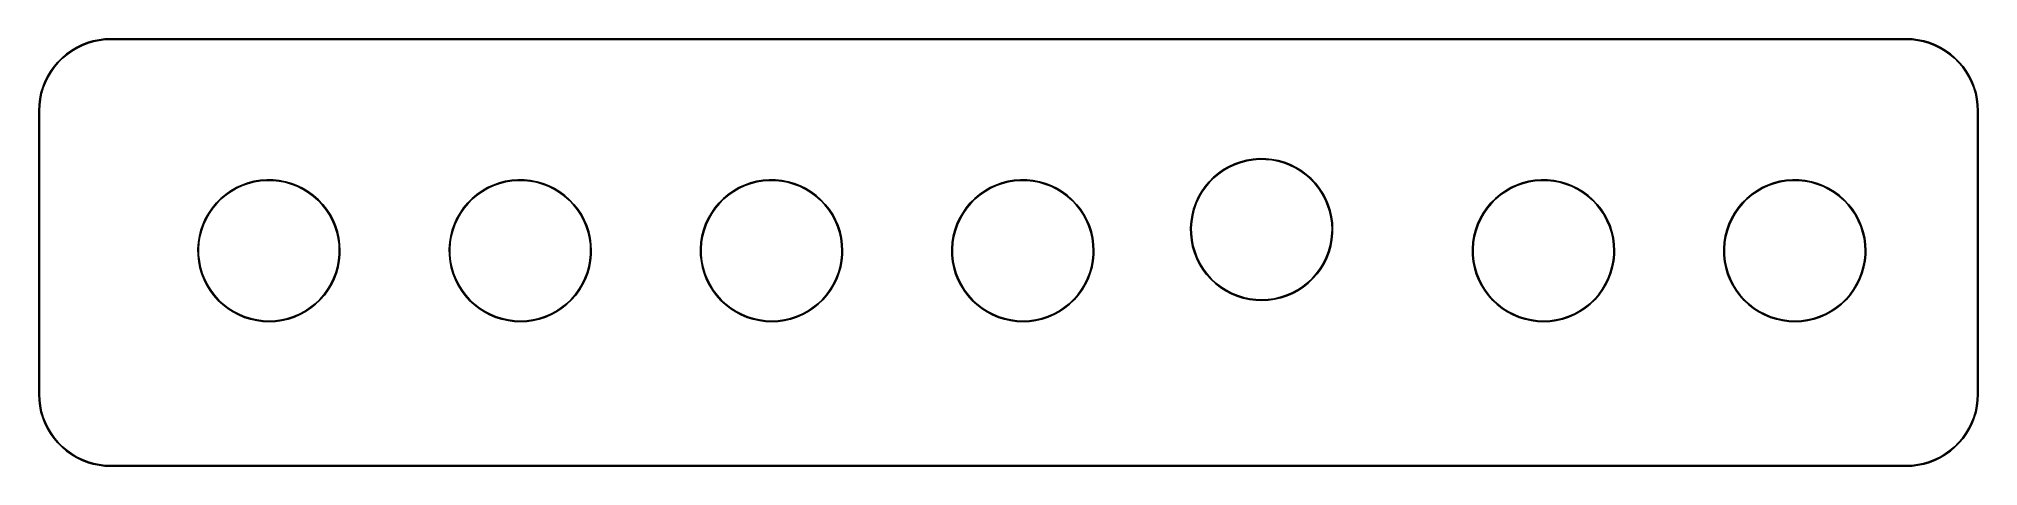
# Model space of a CAD drawing. Extents: x 73 to 210, y -112 to -82.
import ezdxf

# ---------------------------------------------------------------- set-up
doc = ezdxf.new("R2010")
doc.units = 0
doc.layers.add('BLACK', color=7, linetype='CONTINUOUS')

msp = doc.modelspace()

# ---------------------------------------------------------------- linework, layer by layer
at = {"layer": 'BLACK', "linetype": 'CONTINUOUS'}
for p, q in [((74.9318, -82.3403), (75.2943, -82.1243)), ((75.316, -82.1645), (74.9568, -82.3785)), ((75.2943, -82.1243), (75.6733, -81.939)), ((75.6917, -81.9808), (75.316, -82.1645)), ((75.6733, -81.939), (76.0664, -81.7856)), ((76.0812, -81.8288), (75.6917, -81.9808)), ((76.0664, -81.7856), (76.4708, -81.6652)), ((76.482, -81.7095), (76.0812, -81.8288)), ((76.4708, -81.6652), (76.8837, -81.5786)), ((76.8913, -81.6237), (76.482, -81.7095)), ((76.8837, -81.5786), (77.3024, -81.5264)), ((77.3062, -81.572), (76.8913, -81.6237)), ((77.3024, -81.5264), (77.724, -81.509)), ((77.7145, -81.5551), (77.3062, -81.572)), ((77.724, -81.559), (77.7145, -81.5551)), ((77.724, -81.509), (204.724, -81.509)), ((204.724, -81.559), (77.724, -81.559)), ((204.724, -81.509), (205.146, -81.5264)), ((204.733, -81.5551), (204.724, -81.559)), ((205.142, -81.572), (204.733, -81.5551)), ((205.557, -81.6237), (205.142, -81.572)), ((205.146, -81.5264), (205.564, -81.5786)), ((205.966, -81.7095), (205.557, -81.6237)), ((205.564, -81.5786), (205.977, -81.6652)), ((206.367, -81.8288), (205.966, -81.7095)), ((205.977, -81.6652), (206.382, -81.7856)), ((206.756, -81.9808), (206.367, -81.8288)), ((206.382, -81.7856), (206.775, -81.939)), ((207.132, -82.1645), (206.756, -81.9808)), ((206.775, -81.939), (207.154, -82.1243)), ((207.491, -82.3785), (207.132, -82.1645)), ((207.154, -82.1243), (207.516, -82.3403)), ((73.4503, -83.8218), (73.6954, -83.4784)), ((73.7315, -83.5065), (73.4885, -83.8468)), ((73.6954, -83.4784), (73.9681, -83.1565)), ((74.0017, -83.1874), (73.7315, -83.5065)), ((73.9681, -83.1565), (74.2665, -82.8581)), ((74.2974, -82.8917), (74.0017, -83.1874)), ((74.2665, -82.8581), (74.5884, -82.5854)), ((74.6165, -82.6215), (74.2974, -82.8917)), ((74.5884, -82.5854), (74.9318, -82.3403)), ((74.9568, -82.3785), (74.6165, -82.6215)), ((207.831, -82.6215), (207.491, -82.3785)), ((207.516, -82.3403), (207.86, -82.5854)), ((208.151, -82.8917), (207.831, -82.6215)), ((207.86, -82.5854), (208.182, -82.8581)), ((208.446, -83.1874), (208.151, -82.8917)), ((208.182, -82.8581), (208.48, -83.1565)), ((208.717, -83.5065), (208.446, -83.1874)), ((208.48, -83.1565), (208.753, -83.4784)), ((208.959, -83.8468), (208.717, -83.5065)), ((208.753, -83.4784), (208.998, -83.8218)), ((72.7752, -85.3608), (72.8956, -84.9564)), ((72.9388, -84.9712), (72.8195, -85.372)), ((72.8956, -84.9564), (73.049, -84.5633)), ((73.0908, -84.5817), (72.9388, -84.9712)), ((73.049, -84.5633), (73.2343, -84.1843)), ((73.2745, -84.206), (73.0908, -84.5817)), ((73.2343, -84.1843), (73.4503, -83.8218)), ((73.4885, -83.8468), (73.2745, -84.206)), ((209.174, -84.206), (208.959, -83.8468)), ((208.998, -83.8218), (209.214, -84.1843)), ((209.357, -84.5817), (209.174, -84.206)), ((209.214, -84.1843), (209.399, -84.5633)), ((209.509, -84.9712), (209.357, -84.5817)), ((209.399, -84.5633), (209.552, -84.9564)), ((209.629, -85.372), (209.509, -84.9712)), ((209.552, -84.9564), (209.673, -85.3608)), ((72.619, -86.614), (72.6364, -86.1924)), ((72.6364, -86.1924), (72.6886, -85.7737)), ((72.682, -86.1962), (72.6651, -86.6045)), ((72.7337, -85.7813), (72.682, -86.1962)), ((72.6886, -85.7737), (72.7752, -85.3608)), ((72.8195, -85.372), (72.7337, -85.7813)), ((209.714, -85.7813), (209.629, -85.372)), ((209.673, -85.3608), (209.759, -85.7737)), ((209.766, -86.1962), (209.714, -85.7813)), ((209.759, -85.7737), (209.812, -86.1924)), ((209.783, -86.6045), (209.766, -86.1962)), ((209.812, -86.1924), (209.829, -86.614)), ((72.619, -106.68), (72.619, -86.614)), ((72.6651, -86.6045), (72.669, -86.614)), ((72.669, -86.614), (72.669, -106.68)), ((209.779, -86.614), (209.783, -86.6045)), ((209.779, -106.68), (209.779, -86.614)), ((209.829, -86.614), (209.829, -106.68)), ((156.438, -90.7787), (156.826, -90.5561)), ((156.826, -90.5561), (157.232, -90.3689)), ((157.249, -90.4106), (156.847, -90.5961)), ((157.232, -90.3689), (157.653, -90.2185)), ((157.667, -90.2615), (157.249, -90.4106)), ((157.653, -90.2185), (158.086, -90.1062)), ((158.096, -90.1502), (157.667, -90.2615)), ((158.086, -90.1062), (158.527, -90.0328)), ((158.533, -90.0775), (158.096, -90.1502)), ((158.527, -90.0328), (158.973, -89.9989)), ((158.975, -90.0438), (158.533, -90.0775)), ((158.973, -89.9989), (159.42, -90.0047)), ((159.418, -90.0496), (158.975, -90.0438)), ((159.858, -90.0948), (159.418, -90.0496)), ((159.42, -90.0047), (159.865, -90.0503)), ((160.294, -90.179), (159.858, -90.0948)), ((159.865, -90.0503), (160.304, -90.1352)), ((160.719, -90.3015), (160.294, -90.179)), ((160.304, -90.1352), (160.734, -90.2589)), ((161.133, -90.4614), (160.719, -90.3015)), ((160.734, -90.2589), (161.151, -90.4202)), ((161.53, -90.6574), (161.133, -90.4614)), ((161.151, -90.4202), (161.552, -90.618)), ((86.5953, -92.0547), (87.0014, -91.8675)), ((87.0183, -91.9092), (86.6159, -92.0947)), ((87.0014, -91.8675), (87.4224, -91.7171)), ((87.4357, -91.7601), (87.0183, -91.9092)), ((87.4224, -91.7171), (87.8552, -91.6048)), ((87.8646, -91.6488), (87.4357, -91.7601)), ((87.8552, -91.6048), (88.2963, -91.5314)), ((88.3017, -91.5761), (87.8646, -91.6488)), ((88.2963, -91.5314), (88.7422, -91.4975)), ((88.7436, -91.5424), (88.3017, -91.5761)), ((88.7422, -91.4975), (89.1893, -91.5033)), ((89.1867, -91.5482), (88.7436, -91.5424)), ((89.6275, -91.5934), (89.1867, -91.5482)), ((89.1893, -91.5033), (89.6341, -91.5489)), ((90.0626, -91.6776), (89.6275, -91.5934)), ((89.6341, -91.5489), (90.0731, -91.6338)), ((90.4884, -91.8001), (90.0626, -91.6776)), ((90.0731, -91.6338), (90.5028, -91.7575)), ((90.9017, -91.96), (90.4884, -91.8001)), ((90.5028, -91.7575), (90.9198, -91.9188)), ((90.9198, -91.9188), (91.3208, -92.1166)), ((104.375, -92.0547), (104.781, -91.8675)), ((104.798, -91.9092), (104.396, -92.0947)), ((104.781, -91.8675), (105.202, -91.7171)), ((105.216, -91.7601), (104.798, -91.9092)), ((105.202, -91.7171), (105.635, -91.6048)), ((105.645, -91.6488), (105.216, -91.7601)), ((105.635, -91.6048), (106.076, -91.5314)), ((106.082, -91.5761), (105.645, -91.6488)), ((106.076, -91.5314), (106.522, -91.4975)), ((106.524, -91.5424), (106.082, -91.5761)), ((106.522, -91.4975), (106.969, -91.5033)), ((106.967, -91.5482), (106.524, -91.5424)), ((107.407, -91.5934), (106.967, -91.5482)), ((106.969, -91.5033), (107.414, -91.5489)), ((107.843, -91.6776), (107.407, -91.5934)), ((107.414, -91.5489), (107.853, -91.6338)), ((108.268, -91.8001), (107.843, -91.6776)), ((107.853, -91.6338), (108.283, -91.7575)), ((108.682, -91.96), (108.268, -91.8001)), ((108.283, -91.7575), (108.7, -91.9188)), ((108.7, -91.9188), (109.101, -92.1166)), ((122.155, -92.0547), (122.561, -91.8675)), ((122.578, -91.9092), (122.176, -92.0947)), ((122.561, -91.8675), (122.982, -91.7171)), ((122.996, -91.7601), (122.578, -91.9092)), ((122.982, -91.7171), (123.415, -91.6048)), ((123.425, -91.6488), (122.996, -91.7601)), ((123.415, -91.6048), (123.856, -91.5314)), ((123.862, -91.5761), (123.425, -91.6488)), ((123.856, -91.5314), (124.302, -91.4975)), ((124.304, -91.5424), (123.862, -91.5761)), ((124.302, -91.4975), (124.749, -91.5033)), ((124.747, -91.5482), (124.304, -91.5424)), ((125.187, -91.5934), (124.747, -91.5482)), ((124.749, -91.5033), (125.194, -91.5489)), ((125.623, -91.6776), (125.187, -91.5934)), ((125.194, -91.5489), (125.633, -91.6338)), ((126.048, -91.8001), (125.623, -91.6776)), ((125.633, -91.6338), (126.063, -91.7575)), ((126.462, -91.96), (126.048, -91.8001)), ((126.063, -91.7575), (126.48, -91.9188)), ((126.48, -91.9188), (126.881, -92.1166)), ((139.935, -92.0547), (140.341, -91.8675)), ((140.358, -91.9092), (139.956, -92.0947)), ((140.341, -91.8675), (140.762, -91.7171)), ((140.776, -91.7601), (140.358, -91.9092)), ((140.762, -91.7171), (141.195, -91.6048)), ((141.205, -91.6488), (140.776, -91.7601)), ((141.195, -91.6048), (141.636, -91.5314)), ((141.642, -91.5761), (141.205, -91.6488)), ((141.636, -91.5314), (142.082, -91.4975)), ((142.084, -91.5424), (141.642, -91.5761)), ((142.082, -91.4975), (142.529, -91.5033)), ((142.527, -91.5482), (142.084, -91.5424)), ((142.967, -91.5934), (142.527, -91.5482)), ((142.529, -91.5033), (142.974, -91.5489)), ((143.403, -91.6776), (142.967, -91.5934)), ((142.974, -91.5489), (143.413, -91.6338)), ((143.828, -91.8001), (143.403, -91.6776)), ((143.413, -91.6338), (143.843, -91.7575)), ((144.242, -91.96), (143.828, -91.8001)), ((143.843, -91.7575), (144.26, -91.9188)), ((144.26, -91.9188), (144.661, -92.1166)), ((155.128, -91.9833), (155.414, -91.6395)), ((155.448, -91.6698), (155.164, -92.0105)), ((155.414, -91.6395), (155.73, -91.3225)), ((155.76, -91.3556), (155.448, -91.6698)), ((155.73, -91.3225), (156.072, -91.0348)), ((156.099, -91.0705), (155.76, -91.3556)), ((156.072, -91.0348), (156.438, -90.7787)), ((156.463, -90.8166), (156.099, -91.0705)), ((156.847, -90.5961), (156.463, -90.8166)), ((161.909, -90.8879), (161.53, -90.6574)), ((161.552, -90.618), (161.934, -90.8506)), ((162.265, -91.1512), (161.909, -90.8879)), ((161.934, -90.8506), (162.293, -91.1162)), ((162.597, -91.4451), (162.265, -91.1512)), ((162.293, -91.1162), (162.628, -91.4128)), ((162.901, -91.7674), (162.597, -91.4451)), ((162.628, -91.4128), (162.935, -91.738)), ((163.175, -92.1154), (162.901, -91.7674)), ((162.935, -91.738), (163.212, -92.0891)), ((176.765, -92.0547), (177.171, -91.8675)), ((177.188, -91.9092), (176.786, -92.0947)), ((177.171, -91.8675), (177.592, -91.7171)), ((177.606, -91.7601), (177.188, -91.9092)), ((177.592, -91.7171), (178.025, -91.6048)), ((178.035, -91.6488), (177.606, -91.7601)), ((178.025, -91.6048), (178.466, -91.5314)), ((178.472, -91.5761), (178.035, -91.6488)), ((178.466, -91.5314), (178.912, -91.4975)), ((178.914, -91.5424), (178.472, -91.5761)), ((178.912, -91.4975), (179.359, -91.5033)), ((179.357, -91.5482), (178.914, -91.5424)), ((179.797, -91.5934), (179.357, -91.5482)), ((179.359, -91.5033), (179.804, -91.5489)), ((180.233, -91.6776), (179.797, -91.5934)), ((179.804, -91.5489), (180.243, -91.6338)), ((180.658, -91.8001), (180.233, -91.6776)), ((180.243, -91.6338), (180.673, -91.7575)), ((181.072, -91.96), (180.658, -91.8001)), ((180.673, -91.7575), (181.09, -91.9188)), ((181.09, -91.9188), (181.491, -92.1166)), ((194.545, -92.0547), (194.951, -91.8675)), ((194.968, -91.9092), (194.566, -92.0947)), ((194.951, -91.8675), (195.372, -91.7171)), ((195.386, -91.7601), (194.968, -91.9092)), ((195.372, -91.7171), (195.805, -91.6048)), ((195.815, -91.6488), (195.386, -91.7601)), ((195.805, -91.6048), (196.246, -91.5314)), ((196.252, -91.5761), (195.815, -91.6488)), ((196.246, -91.5314), (196.692, -91.4975)), ((196.694, -91.5424), (196.252, -91.5761)), ((196.692, -91.4975), (197.139, -91.5033)), ((197.137, -91.5482), (196.694, -91.5424)), ((197.577, -91.5934), (197.137, -91.5482)), ((197.139, -91.5033), (197.584, -91.5489)), ((198.013, -91.6776), (197.577, -91.5934)), ((197.584, -91.5489), (198.023, -91.6338)), ((198.438, -91.8001), (198.013, -91.6776)), ((198.023, -91.6338), (198.453, -91.7575)), ((198.852, -91.96), (198.438, -91.8001)), ((198.453, -91.7575), (198.87, -91.9188)), ((198.87, -91.9188), (199.271, -92.1166)), ((84.8974, -93.4819), (85.1834, -93.1381)), ((85.2166, -93.1684), (84.9333, -93.5091)), ((85.1834, -93.1381), (85.4987, -92.8211)), ((85.5291, -92.8542), (85.2166, -93.1684)), ((85.4987, -92.8211), (85.841, -92.5334)), ((85.8684, -92.5691), (85.5291, -92.8542)), ((85.841, -92.5334), (86.2075, -92.2773)), ((86.2316, -92.3152), (85.8684, -92.5691)), ((86.2075, -92.2773), (86.5953, -92.0547)), ((86.6159, -92.0947), (86.2316, -92.3152)), ((91.2991, -92.156), (90.9017, -91.96)), ((91.6776, -92.3865), (91.2991, -92.156)), ((91.3208, -92.1166), (91.7027, -92.3492)), ((92.034, -92.6498), (91.6776, -92.3865)), ((91.7027, -92.3492), (92.0623, -92.6148)), ((92.3657, -92.9437), (92.034, -92.6498)), ((92.0623, -92.6148), (92.397, -92.9114)), ((92.6698, -93.266), (92.3657, -92.9437)), ((92.397, -92.9114), (92.7039, -93.2366)), ((92.9442, -93.614), (92.6698, -93.266)), ((92.7039, -93.2366), (92.9807, -93.5877)), ((102.677, -93.4819), (102.963, -93.1381)), ((102.997, -93.1684), (102.713, -93.5091)), ((102.963, -93.1381), (103.279, -92.8211)), ((103.309, -92.8542), (102.997, -93.1684)), ((103.279, -92.8211), (103.621, -92.5334)), ((103.648, -92.5691), (103.309, -92.8542)), ((103.621, -92.5334), (103.987, -92.2773)), ((104.012, -92.3152), (103.648, -92.5691)), ((103.987, -92.2773), (104.375, -92.0547)), ((104.396, -92.0947), (104.012, -92.3152)), ((109.079, -92.156), (108.682, -91.96)), ((109.458, -92.3865), (109.079, -92.156)), ((109.101, -92.1166), (109.483, -92.3492)), ((109.814, -92.6498), (109.458, -92.3865)), ((109.483, -92.3492), (109.842, -92.6148)), ((110.146, -92.9437), (109.814, -92.6498)), ((109.842, -92.6148), (110.177, -92.9114)), ((110.45, -93.266), (110.146, -92.9437)), ((110.177, -92.9114), (110.484, -93.2366)), ((110.724, -93.614), (110.45, -93.266)), ((110.484, -93.2366), (110.761, -93.5877)), ((120.457, -93.4819), (120.743, -93.1381)), ((120.777, -93.1684), (120.493, -93.5091)), ((120.743, -93.1381), (121.059, -92.8211)), ((121.089, -92.8542), (120.777, -93.1684)), ((121.059, -92.8211), (121.401, -92.5334)), ((121.428, -92.5691), (121.089, -92.8542)), ((121.401, -92.5334), (121.767, -92.2773)), ((121.792, -92.3152), (121.428, -92.5691)), ((121.767, -92.2773), (122.155, -92.0547)), ((122.176, -92.0947), (121.792, -92.3152)), ((126.859, -92.156), (126.462, -91.96)), ((127.238, -92.3865), (126.859, -92.156)), ((126.881, -92.1166), (127.263, -92.3492)), ((127.594, -92.6498), (127.238, -92.3865)), ((127.263, -92.3492), (127.622, -92.6148)), ((127.926, -92.9437), (127.594, -92.6498)), ((127.622, -92.6148), (127.957, -92.9114)), ((128.23, -93.266), (127.926, -92.9437)), ((127.957, -92.9114), (128.264, -93.2366)), ((128.504, -93.614), (128.23, -93.266)), ((128.264, -93.2366), (128.541, -93.5877)), ((138.237, -93.4819), (138.523, -93.1381)), ((138.557, -93.1684), (138.273, -93.5091)), ((138.523, -93.1381), (138.839, -92.8211)), ((138.869, -92.8542), (138.557, -93.1684)), ((138.839, -92.8211), (139.181, -92.5334)), ((139.208, -92.5691), (138.869, -92.8542)), ((139.181, -92.5334), (139.547, -92.2773)), ((139.572, -92.3152), (139.208, -92.5691)), ((139.547, -92.2773), (139.935, -92.0547)), ((139.956, -92.0947), (139.572, -92.3152)), ((144.639, -92.156), (144.242, -91.96)), ((145.018, -92.3865), (144.639, -92.156)), ((144.661, -92.1166), (145.043, -92.3492)), ((145.374, -92.6498), (145.018, -92.3865)), ((145.043, -92.3492), (145.402, -92.6148)), ((145.706, -92.9437), (145.374, -92.6498)), ((145.402, -92.6148), (145.737, -92.9114)), ((146.01, -93.266), (145.706, -92.9437)), ((145.737, -92.9114), (146.044, -93.2366)), ((146.284, -93.614), (146.01, -93.266)), ((146.044, -93.2366), (146.321, -93.5877)), ((154.32, -93.569), (154.469, -93.1471)), ((154.51, -93.1639), (154.364, -93.582)), ((154.469, -93.1471), (154.654, -92.7401)), ((154.694, -92.7605), (154.51, -93.1639)), ((154.654, -92.7401), (154.874, -92.3511)), ((154.912, -92.375), (154.694, -92.7605)), ((154.874, -92.3511), (155.128, -91.9833)), ((155.164, -92.0105), (154.912, -92.375)), ((163.418, -92.4864), (163.175, -92.1154)), ((163.212, -92.0891), (163.456, -92.4635)), ((163.626, -92.8774), (163.418, -92.4864)), ((163.456, -92.4635), (163.666, -92.8581)), ((163.799, -93.2855), (163.626, -92.8774)), ((163.666, -92.8581), (163.841, -93.2698)), ((163.935, -93.7073), (163.799, -93.2855)), ((163.841, -93.2698), (163.978, -93.6954)), ((175.067, -93.4819), (175.353, -93.1381)), ((175.387, -93.1684), (175.103, -93.5091)), ((175.353, -93.1381), (175.669, -92.8211)), ((175.699, -92.8542), (175.387, -93.1684)), ((175.669, -92.8211), (176.011, -92.5334)), ((176.038, -92.5691), (175.699, -92.8542)), ((176.011, -92.5334), (176.377, -92.2773)), ((176.402, -92.3152), (176.038, -92.5691)), ((176.377, -92.2773), (176.765, -92.0547)), ((176.786, -92.0947), (176.402, -92.3152)), ((181.469, -92.156), (181.072, -91.96)), ((181.848, -92.3865), (181.469, -92.156)), ((181.491, -92.1166), (181.873, -92.3492)), ((182.204, -92.6498), (181.848, -92.3865)), ((181.873, -92.3492), (182.232, -92.6148)), ((182.536, -92.9437), (182.204, -92.6498)), ((182.232, -92.6148), (182.567, -92.9114)), ((182.84, -93.266), (182.536, -92.9437)), ((182.567, -92.9114), (182.874, -93.2366)), ((183.114, -93.614), (182.84, -93.266)), ((182.874, -93.2366), (183.151, -93.5877)), ((192.847, -93.4819), (193.133, -93.1381)), ((193.167, -93.1684), (192.883, -93.5091)), ((193.133, -93.1381), (193.449, -92.8211)), ((193.479, -92.8542), (193.167, -93.1684)), ((193.449, -92.8211), (193.791, -92.5334)), ((193.818, -92.5691), (193.479, -92.8542)), ((193.791, -92.5334), (194.157, -92.2773)), ((194.182, -92.3152), (193.818, -92.5691)), ((194.157, -92.2773), (194.545, -92.0547)), ((194.566, -92.0947), (194.182, -92.3152)), ((199.249, -92.156), (198.852, -91.96)), ((199.628, -92.3865), (199.249, -92.156)), ((199.271, -92.1166), (199.653, -92.3492)), ((199.984, -92.6498), (199.628, -92.3865)), ((199.653, -92.3492), (200.012, -92.6148)), ((200.316, -92.9437), (199.984, -92.6498)), ((200.012, -92.6148), (200.347, -92.9114)), ((200.62, -93.266), (200.316, -92.9437)), ((200.347, -92.9114), (200.654, -93.2366)), ((200.894, -93.614), (200.62, -93.266)), ((200.654, -93.2366), (200.931, -93.5877)), ((84.0895, -95.0676), (84.2376, -94.6457)), ((84.2794, -94.6625), (84.1325, -95.0806)), ((84.2376, -94.6457), (84.4227, -94.2387)), ((84.4628, -94.2591), (84.2794, -94.6625)), ((84.4227, -94.2387), (84.6432, -93.8497)), ((84.6813, -93.8736), (84.4628, -94.2591)), ((84.6432, -93.8497), (84.8974, -93.4819)), ((84.9333, -93.5091), (84.6813, -93.8736)), ((93.1865, -93.985), (92.9442, -93.614)), ((92.9807, -93.5877), (93.2252, -93.9621)), ((93.3949, -94.376), (93.1865, -93.985)), ((93.2252, -93.9621), (93.4355, -94.3567)), ((93.5677, -94.7841), (93.3949, -94.376)), ((93.4355, -94.3567), (93.6098, -94.7684)), ((101.869, -95.0676), (102.018, -94.6457)), ((102.059, -94.6625), (101.913, -95.0806)), ((102.018, -94.6457), (102.203, -94.2387)), ((102.243, -94.2591), (102.059, -94.6625)), ((102.203, -94.2387), (102.423, -93.8497)), ((102.461, -93.8736), (102.243, -94.2591)), ((102.423, -93.8497), (102.677, -93.4819)), ((102.713, -93.5091), (102.461, -93.8736)), ((110.967, -93.985), (110.724, -93.614)), ((110.761, -93.5877), (111.005, -93.9621)), ((111.175, -94.376), (110.967, -93.985)), ((111.005, -93.9621), (111.215, -94.3567)), ((111.348, -94.7841), (111.175, -94.376)), ((111.215, -94.3567), (111.39, -94.7684)), ((119.649, -95.0676), (119.798, -94.6457)), ((119.839, -94.6625), (119.693, -95.0806)), ((119.798, -94.6457), (119.983, -94.2387)), ((120.023, -94.2591), (119.839, -94.6625)), ((119.983, -94.2387), (120.203, -93.8497)), ((120.241, -93.8736), (120.023, -94.2591)), ((120.203, -93.8497), (120.457, -93.4819)), ((120.493, -93.5091), (120.241, -93.8736)), ((128.747, -93.985), (128.504, -93.614)), ((128.541, -93.5877), (128.785, -93.9621)), ((128.955, -94.376), (128.747, -93.985)), ((128.785, -93.9621), (128.995, -94.3567)), ((129.128, -94.7841), (128.955, -94.376)), ((128.995, -94.3567), (129.17, -94.7684)), ((137.429, -95.0676), (137.578, -94.6457)), ((137.619, -94.6625), (137.473, -95.0806)), ((137.578, -94.6457), (137.763, -94.2387)), ((137.803, -94.2591), (137.619, -94.6625)), ((137.763, -94.2387), (137.983, -93.8497)), ((138.021, -93.8736), (137.803, -94.2591)), ((137.983, -93.8497), (138.237, -93.4819)), ((138.273, -93.5091), (138.021, -93.8736)), ((146.527, -93.985), (146.284, -93.614)), ((146.321, -93.5877), (146.565, -93.9621)), ((146.735, -94.376), (146.527, -93.985)), ((146.565, -93.9621), (146.775, -94.3567)), ((146.908, -94.7841), (146.735, -94.376)), ((146.775, -94.3567), (146.95, -94.7684)), ((154.108, -94.8899), (154.139, -94.4438)), ((154.139, -94.4438), (154.21, -94.0024)), ((154.184, -94.449), (154.153, -94.891)), ((154.254, -94.0115), (154.184, -94.449)), ((154.21, -94.0024), (154.32, -93.569)), ((154.364, -93.582), (154.254, -94.0115)), ((164.032, -94.1395), (163.935, -93.7073)), ((163.978, -93.6954), (164.077, -94.1315)), ((164.091, -94.5787), (164.032, -94.1395)), ((164.077, -94.1315), (164.136, -94.5747)), ((164.111, -95.0214), (164.091, -94.5787)), ((164.136, -94.5747), (164.156, -95.0214)), ((174.259, -95.0676), (174.408, -94.6457)), ((174.449, -94.6625), (174.303, -95.0806)), ((174.408, -94.6457), (174.593, -94.2387)), ((174.633, -94.2591), (174.449, -94.6625)), ((174.593, -94.2387), (174.813, -93.8497)), ((174.851, -93.8736), (174.633, -94.2591)), ((174.813, -93.8497), (175.067, -93.4819)), ((175.103, -93.5091), (174.851, -93.8736)), ((183.357, -93.985), (183.114, -93.614)), ((183.151, -93.5877), (183.395, -93.9621)), ((183.565, -94.376), (183.357, -93.985)), ((183.395, -93.9621), (183.605, -94.3567)), ((183.738, -94.7841), (183.565, -94.376)), ((183.605, -94.3567), (183.78, -94.7684)), ((192.039, -95.0676), (192.188, -94.6457)), ((192.229, -94.6625), (192.083, -95.0806)), ((192.188, -94.6457), (192.373, -94.2387)), ((192.413, -94.2591), (192.229, -94.6625)), ((192.373, -94.2387), (192.593, -93.8497)), ((192.631, -93.8736), (192.413, -94.2591)), ((192.593, -93.8497), (192.847, -93.4819)), ((192.883, -93.5091), (192.631, -93.8736)), ((201.137, -93.985), (200.894, -93.614)), ((200.931, -93.5877), (201.175, -93.9621)), ((201.345, -94.376), (201.137, -93.985)), ((201.175, -93.9621), (201.385, -94.3567)), ((201.518, -94.7841), (201.345, -94.376)), ((201.385, -94.3567), (201.56, -94.7684)), ((83.8767, -96.3885), (83.9083, -95.9424)), ((83.9083, -95.9424), (83.9794, -95.501)), ((83.953, -95.9476), (83.9217, -96.3896)), ((84.0235, -95.5101), (83.953, -95.9476)), ((83.9794, -95.501), (84.0895, -95.0676)), ((84.1325, -95.0806), (84.0235, -95.5101)), ((93.7035, -95.2059), (93.5677, -94.7841)), ((93.6098, -94.7684), (93.7469, -95.194)), ((93.8013, -95.6381), (93.7035, -95.2059)), ((93.7469, -95.194), (93.8456, -95.6301)), ((93.8603, -96.0773), (93.8013, -95.6381)), ((93.8456, -95.6301), (93.9051, -96.0733)), ((101.657, -96.3885), (101.688, -95.9424)), ((101.688, -95.9424), (101.759, -95.501)), ((101.733, -95.9476), (101.702, -96.3896)), ((101.803, -95.5101), (101.733, -95.9476)), ((101.759, -95.501), (101.869, -95.0676)), ((101.913, -95.0806), (101.803, -95.5101)), ((111.484, -95.2059), (111.348, -94.7841)), ((111.39, -94.7684), (111.527, -95.194)), ((111.581, -95.6381), (111.484, -95.2059)), ((111.527, -95.194), (111.626, -95.6301)), ((111.64, -96.0773), (111.581, -95.6381)), ((111.626, -95.6301), (111.685, -96.0733)), ((119.437, -96.3885), (119.468, -95.9424)), ((119.468, -95.9424), (119.539, -95.501)), ((119.513, -95.9476), (119.482, -96.3896)), ((119.583, -95.5101), (119.513, -95.9476)), ((119.539, -95.501), (119.649, -95.0676)), ((119.693, -95.0806), (119.583, -95.5101)), ((129.264, -95.2059), (129.128, -94.7841)), ((129.17, -94.7684), (129.307, -95.194)), ((129.361, -95.6381), (129.264, -95.2059)), ((129.307, -95.194), (129.406, -95.6301)), ((129.42, -96.0773), (129.361, -95.6381)), ((129.406, -95.6301), (129.465, -96.0733)), ((137.217, -96.3885), (137.248, -95.9424)), ((137.248, -95.9424), (137.319, -95.501)), ((137.293, -95.9476), (137.262, -96.3896)), ((137.363, -95.5101), (137.293, -95.9476)), ((137.319, -95.501), (137.429, -95.0676)), ((137.473, -95.0806), (137.363, -95.5101)), ((147.044, -95.2059), (146.908, -94.7841)), ((146.95, -94.7684), (147.087, -95.194)), ((147.141, -95.6381), (147.044, -95.2059)), ((147.087, -95.194), (147.186, -95.6301)), ((147.2, -96.0773), (147.141, -95.6381)), ((147.186, -95.6301), (147.245, -96.0733)), ((154.108, -94.891), (154.108, -94.8899)), ((154.116, -95.3369), (154.108, -94.891)), ((154.164, -95.7815), (154.116, -95.3369)), ((154.153, -94.891), (154.161, -95.3341)), ((154.161, -95.3341), (154.208, -95.7747)), ((154.251, -96.22), (154.164, -95.7815)), ((154.208, -95.7747), (154.295, -96.2093)), ((163.979, -96.1586), (164.061, -95.7231)), ((164.106, -95.7294), (164.023, -96.1689)), ((164.061, -95.7231), (164.104, -95.282)), ((164.104, -95.282), (164.111, -95.0214)), ((164.149, -95.2844), (164.106, -95.7294)), ((164.156, -95.0214), (164.149, -95.2844)), ((174.047, -96.3885), (174.078, -95.9424)), ((174.078, -95.9424), (174.149, -95.501)), ((174.123, -95.9476), (174.092, -96.3896)), ((174.193, -95.5101), (174.123, -95.9476)), ((174.149, -95.501), (174.259, -95.0676)), ((174.303, -95.0806), (174.193, -95.5101)), ((183.874, -95.2059), (183.738, -94.7841)), ((183.78, -94.7684), (183.917, -95.194)), ((183.971, -95.6381), (183.874, -95.2059)), ((183.917, -95.194), (184.016, -95.6301)), ((184.03, -96.0773), (183.971, -95.6381)), ((184.016, -95.6301), (184.075, -96.0733)), ((191.827, -96.3885), (191.858, -95.9424)), ((191.858, -95.9424), (191.929, -95.501)), ((191.903, -95.9476), (191.872, -96.3896)), ((191.973, -95.5101), (191.903, -95.9476)), ((191.929, -95.501), (192.039, -95.0676)), ((192.083, -95.0806), (191.973, -95.5101)), ((201.654, -95.2059), (201.518, -94.7841)), ((201.56, -94.7684), (201.697, -95.194)), ((201.751, -95.6381), (201.654, -95.2059)), ((201.697, -95.194), (201.796, -95.6301)), ((201.81, -96.0773), (201.751, -95.6381)), ((201.796, -95.6301), (201.855, -96.0733)), ((83.8767, -96.3896), (83.8767, -96.3885)), ((83.8849, -96.8355), (83.8767, -96.3896)), ((83.9328, -97.2801), (83.8849, -96.8355)), ((83.9217, -96.3896), (83.9298, -96.8327)), ((83.9298, -96.8327), (83.9773, -97.2733)), ((84.02, -97.7186), (83.9328, -97.2801)), ((83.9773, -97.2733), (84.0637, -97.7079)), ((93.7484, -97.6572), (93.8303, -97.2217)), ((93.8749, -97.228), (93.7922, -97.6675)), ((93.8303, -97.2217), (93.8732, -96.7806)), ((93.88, -96.52), (93.8603, -96.0773)), ((93.8732, -96.7806), (93.88, -96.52)), ((93.9181, -96.783), (93.8749, -97.228)), ((93.9051, -96.0733), (93.925, -96.52)), ((93.925, -96.52), (93.9181, -96.783)), ((101.657, -96.3896), (101.657, -96.3885)), ((101.665, -96.8355), (101.657, -96.3896)), ((101.713, -97.2801), (101.665, -96.8355)), ((101.702, -96.3896), (101.71, -96.8327)), ((101.71, -96.8327), (101.757, -97.2733)), ((101.8, -97.7186), (101.713, -97.2801)), ((101.757, -97.2733), (101.844, -97.7079)), ((111.528, -97.6572), (111.61, -97.2217)), ((111.655, -97.228), (111.572, -97.6675)), ((111.61, -97.2217), (111.653, -96.7806)), ((111.66, -96.52), (111.64, -96.0773)), ((111.653, -96.7806), (111.66, -96.52)), ((111.698, -96.783), (111.655, -97.228)), ((111.685, -96.0733), (111.705, -96.52)), ((111.705, -96.52), (111.698, -96.783)), ((119.437, -96.3896), (119.437, -96.3885)), ((119.445, -96.8355), (119.437, -96.3896)), ((119.493, -97.2801), (119.445, -96.8355)), ((119.482, -96.3896), (119.49, -96.8327)), ((119.49, -96.8327), (119.537, -97.2733)), ((119.58, -97.7186), (119.493, -97.2801)), ((119.537, -97.2733), (119.624, -97.7079)), ((129.308, -97.6572), (129.39, -97.2217)), ((129.435, -97.228), (129.352, -97.6675)), ((129.39, -97.2217), (129.433, -96.7806)), ((129.44, -96.52), (129.42, -96.0773)), ((129.433, -96.7806), (129.44, -96.52)), ((129.478, -96.783), (129.435, -97.228)), ((129.465, -96.0733), (129.485, -96.52)), ((129.485, -96.52), (129.478, -96.783)), ((137.217, -96.3896), (137.217, -96.3885)), ((137.225, -96.8355), (137.217, -96.3896)), ((137.273, -97.2801), (137.225, -96.8355)), ((137.262, -96.3896), (137.27, -96.8327)), ((137.27, -96.8327), (137.317, -97.2733)), ((137.36, -97.7186), (137.273, -97.2801)), ((137.317, -97.2733), (137.404, -97.7079)), ((147.088, -97.6572), (147.17, -97.2217)), ((147.215, -97.228), (147.132, -97.6675)), ((147.17, -97.2217), (147.213, -96.7806)), ((147.22, -96.52), (147.2, -96.0773)), ((147.213, -96.7806), (147.22, -96.52)), ((147.258, -96.783), (147.215, -97.228)), ((147.245, -96.0733), (147.265, -96.52)), ((147.265, -96.52), (147.258, -96.783)), ((154.377, -96.6491), (154.251, -96.22)), ((154.295, -96.2093), (154.419, -96.6345)), ((154.54, -97.0653), (154.377, -96.6491)), ((154.419, -96.6345), (154.582, -97.047)), ((154.74, -97.4652), (154.54, -97.0653)), ((154.582, -97.047), (154.78, -97.4434)), ((163.279, -97.7773), (163.508, -97.3977)), ((163.547, -97.4191), (163.316, -97.8022)), ((163.508, -97.3977), (163.701, -96.9992)), ((163.743, -97.0171), (163.547, -97.4191)), ((163.701, -96.9992), (163.859, -96.5851)), ((163.902, -96.5992), (163.743, -97.0171)), ((163.859, -96.5851), (163.979, -96.1586)), ((164.023, -96.1689), (163.902, -96.5992)), ((174.047, -96.3896), (174.047, -96.3885)), ((174.055, -96.8355), (174.047, -96.3896)), ((174.103, -97.2801), (174.055, -96.8355)), ((174.092, -96.3896), (174.1, -96.8327)), ((174.1, -96.8327), (174.147, -97.2733)), ((174.19, -97.7186), (174.103, -97.2801)), ((174.147, -97.2733), (174.234, -97.7079)), ((183.918, -97.6572), (184, -97.2217)), ((184.045, -97.228), (183.962, -97.6675)), ((184, -97.2217), (184.043, -96.7806)), ((184.05, -96.52), (184.03, -96.0773)), ((184.043, -96.7806), (184.05, -96.52)), ((184.088, -96.783), (184.045, -97.228)), ((184.075, -96.0733), (184.095, -96.52)), ((184.095, -96.52), (184.088, -96.783)), ((191.827, -96.3896), (191.827, -96.3885)), ((191.835, -96.8355), (191.827, -96.3896)), ((191.883, -97.2801), (191.835, -96.8355)), ((191.872, -96.3896), (191.88, -96.8327)), ((191.88, -96.8327), (191.927, -97.2733)), ((191.97, -97.7186), (191.883, -97.2801)), ((191.927, -97.2733), (192.014, -97.7079)), ((201.698, -97.6572), (201.78, -97.2217)), ((201.825, -97.228), (201.742, -97.6675)), ((201.78, -97.2217), (201.823, -96.7806)), ((201.83, -96.52), (201.81, -96.0773)), ((201.823, -96.7806), (201.83, -96.52)), ((201.868, -96.783), (201.825, -97.228)), ((201.855, -96.0733), (201.875, -96.52)), ((201.875, -96.52), (201.868, -96.783)), ((84.1459, -98.1477), (84.02, -97.7186)), ((84.0637, -97.7079), (84.1885, -98.1331)), ((84.3094, -98.5639), (84.1459, -98.1477)), ((84.1885, -98.1331), (84.3505, -98.5456)), ((84.5093, -98.9638), (84.3094, -98.5639)), ((84.3505, -98.5456), (84.5486, -98.942)), ((93.2765, -98.8963), (93.4704, -98.4978)), ((93.5117, -98.5157), (93.3161, -98.9177)), ((93.4704, -98.4978), (93.6282, -98.0837)), ((93.6709, -98.0978), (93.5117, -98.5157)), ((93.6282, -98.0837), (93.7484, -97.6572)), ((93.7922, -97.6675), (93.6709, -98.0978)), ((101.926, -98.1477), (101.8, -97.7186)), ((101.844, -97.7079), (101.968, -98.1331)), ((102.089, -98.5639), (101.926, -98.1477)), ((101.968, -98.1331), (102.131, -98.5456)), ((102.289, -98.9638), (102.089, -98.5639)), ((102.131, -98.5456), (102.329, -98.942)), ((111.057, -98.8963), (111.25, -98.4978)), ((111.292, -98.5157), (111.096, -98.9177)), ((111.25, -98.4978), (111.408, -98.0837)), ((111.451, -98.0978), (111.292, -98.5157)), ((111.408, -98.0837), (111.528, -97.6572)), ((111.572, -97.6675), (111.451, -98.0978)), ((119.706, -98.1477), (119.58, -97.7186)), ((119.624, -97.7079), (119.748, -98.1331)), ((119.869, -98.5639), (119.706, -98.1477)), ((119.748, -98.1331), (119.911, -98.5456)), ((120.069, -98.9638), (119.869, -98.5639)), ((119.911, -98.5456), (120.109, -98.942)), ((128.837, -98.8963), (129.03, -98.4978)), ((129.072, -98.5157), (128.876, -98.9177)), ((129.03, -98.4978), (129.188, -98.0837)), ((129.231, -98.0978), (129.072, -98.5157)), ((129.188, -98.0837), (129.308, -97.6572)), ((129.352, -97.6675), (129.231, -98.0978)), ((137.486, -98.1477), (137.36, -97.7186)), ((137.404, -97.7079), (137.528, -98.1331)), ((137.649, -98.5639), (137.486, -98.1477)), ((137.528, -98.1331), (137.691, -98.5456)), ((137.849, -98.9638), (137.649, -98.5639)), ((137.691, -98.5456), (137.889, -98.942)), ((146.617, -98.8963), (146.81, -98.4978)), ((146.852, -98.5157), (146.656, -98.9177)), ((146.81, -98.4978), (146.968, -98.0837)), ((147.011, -98.0978), (146.852, -98.5157)), ((146.968, -98.0837), (147.088, -97.6572)), ((147.132, -97.6675), (147.011, -98.0978)), ((154.975, -97.8459), (154.74, -97.4652)), ((154.78, -97.4434), (155.012, -97.8206)), ((155.242, -98.2041), (154.975, -97.8459)), ((155.012, -97.8206), (155.277, -98.1756)), ((155.541, -98.5372), (155.242, -98.2041)), ((155.277, -98.1756), (155.573, -98.5057)), ((155.868, -98.8424), (155.541, -98.5372)), ((155.573, -98.5057), (155.897, -98.8082)), ((162.058, -99.0503), (162.405, -98.7742)), ((162.405, -98.7742), (162.725, -98.4683)), ((162.758, -98.4994), (162.434, -98.8081)), ((162.725, -98.4683), (163.018, -98.1351)), ((163.053, -98.1632), (162.758, -98.4994)), ((163.018, -98.1351), (163.279, -97.7773)), ((163.316, -97.8022), (163.053, -98.1632)), ((174.316, -98.1477), (174.19, -97.7186)), ((174.234, -97.7079), (174.358, -98.1331)), ((174.479, -98.5639), (174.316, -98.1477)), ((174.358, -98.1331), (174.521, -98.5456)), ((174.679, -98.9638), (174.479, -98.5639)), ((174.521, -98.5456), (174.719, -98.942)), ((183.447, -98.8963), (183.64, -98.4978)), ((183.682, -98.5157), (183.486, -98.9177)), ((183.64, -98.4978), (183.798, -98.0837)), ((183.841, -98.0978), (183.682, -98.5157)), ((183.798, -98.0837), (183.918, -97.6572)), ((183.962, -97.6675), (183.841, -98.0978)), ((192.096, -98.1477), (191.97, -97.7186)), ((192.014, -97.7079), (192.138, -98.1331)), ((192.259, -98.5639), (192.096, -98.1477)), ((192.138, -98.1331), (192.301, -98.5456)), ((192.459, -98.9638), (192.259, -98.5639)), ((192.301, -98.5456), (192.499, -98.942)), ((201.227, -98.8963), (201.42, -98.4978)), ((201.462, -98.5157), (201.266, -98.9177)), ((201.42, -98.4978), (201.578, -98.0837)), ((201.621, -98.0978), (201.462, -98.5157)), ((201.578, -98.0837), (201.698, -97.6572)), ((201.742, -97.6675), (201.621, -98.0978)), ((84.7439, -99.3445), (84.5093, -98.9638)), ((84.5486, -98.942), (84.7811, -99.3192)), ((85.0115, -99.7027), (84.7439, -99.3445)), ((84.7811, -99.3192), (85.0463, -99.6742)), ((85.3098, -100.036), (85.0115, -99.7027)), ((85.0463, -99.6742), (85.3419, -100.004)), ((85.6365, -100.341), (85.3098, -100.036)), ((85.3419, -100.004), (85.6657, -100.307)), ((92.1737, -100.273), (92.4944, -99.9669)), ((92.5268, -99.998), (92.2033, -100.307)), ((92.4944, -99.9669), (92.7866, -99.6337)), ((92.8217, -99.6618), (92.5268, -99.998)), ((92.7866, -99.6337), (93.048, -99.2759)), ((93.0854, -99.3008), (92.8217, -99.6618)), ((93.048, -99.2759), (93.2765, -98.8963)), ((93.3161, -98.9177), (93.0854, -99.3008)), ((102.524, -99.3445), (102.289, -98.9638)), ((102.329, -98.942), (102.561, -99.3192)), ((102.791, -99.7027), (102.524, -99.3445)), ((102.561, -99.3192), (102.826, -99.6742)), ((103.09, -100.036), (102.791, -99.7027)), ((102.826, -99.6742), (103.122, -100.004)), ((103.417, -100.341), (103.09, -100.036)), ((103.122, -100.004), (103.446, -100.307)), ((109.954, -100.273), (110.274, -99.9669)), ((110.307, -99.998), (109.983, -100.307)), ((110.274, -99.9669), (110.567, -99.6337)), ((110.602, -99.6618), (110.307, -99.998)), ((110.567, -99.6337), (110.828, -99.2759)), ((110.865, -99.3008), (110.602, -99.6618)), ((110.828, -99.2759), (111.057, -98.8963)), ((111.096, -98.9177), (110.865, -99.3008)), ((120.304, -99.3445), (120.069, -98.9638)), ((120.109, -98.942), (120.341, -99.3192)), ((120.571, -99.7027), (120.304, -99.3445)), ((120.341, -99.3192), (120.606, -99.6742)), ((120.87, -100.036), (120.571, -99.7027)), ((120.606, -99.6742), (120.902, -100.004)), ((121.197, -100.341), (120.87, -100.036)), ((120.902, -100.004), (121.226, -100.307)), ((127.734, -100.273), (128.054, -99.9669)), ((128.087, -99.998), (127.763, -100.307)), ((128.054, -99.9669), (128.347, -99.6337)), ((128.382, -99.6618), (128.087, -99.998)), ((128.347, -99.6337), (128.608, -99.2759)), ((128.645, -99.3008), (128.382, -99.6618)), ((128.608, -99.2759), (128.837, -98.8963)), ((128.876, -98.9177), (128.645, -99.3008)), ((138.084, -99.3445), (137.849, -98.9638)), ((137.889, -98.942), (138.121, -99.3192)), ((138.351, -99.7027), (138.084, -99.3445)), ((138.121, -99.3192), (138.386, -99.6742)), ((138.65, -100.036), (138.351, -99.7027)), ((138.386, -99.6742), (138.682, -100.004)), ((138.977, -100.341), (138.65, -100.036)), ((138.682, -100.004), (139.006, -100.307)), ((145.514, -100.273), (145.834, -99.9669)), ((145.867, -99.998), (145.543, -100.307)), ((145.834, -99.9669), (146.127, -99.6337)), ((146.162, -99.6618), (145.867, -99.998)), ((146.127, -99.6337), (146.388, -99.2759)), ((146.425, -99.3008), (146.162, -99.6618)), ((146.388, -99.2759), (146.617, -98.8963)), ((146.656, -98.9177), (146.425, -99.3008)), ((156.22, -99.1174), (155.868, -98.8424)), ((155.897, -98.8082), (156.246, -99.0807)), ((156.596, -99.36), (156.22, -99.1174)), ((156.246, -99.0807), (156.618, -99.3211)), ((156.991, -99.5682), (156.596, -99.36)), ((156.618, -99.3211), (157.011, -99.5275)), ((157.404, -99.7403), (156.991, -99.5682)), ((157.011, -99.5275), (157.42, -99.6981)), ((157.83, -99.8752), (157.404, -99.7403)), ((157.42, -99.6981), (157.842, -99.8317)), ((158.267, -99.9716), (157.83, -99.8752)), ((157.842, -99.8317), (158.275, -99.9273)), ((158.711, -100.029), (158.267, -99.9716)), ((158.275, -99.9273), (158.714, -99.9839)), ((159.157, -100.046), (158.711, -100.029)), ((158.714, -99.9839), (159.157, -100.001)), ((159.157, -100.001), (159.6, -99.9793)), ((159.604, -100.024), (159.157, -100.046)), ((159.6, -99.9793), (160.039, -99.918)), ((160.047, -99.9623), (159.604, -100.024)), ((160.039, -99.918), (160.47, -99.818)), ((160.482, -99.8613), (160.047, -99.9623)), ((160.47, -99.818), (160.891, -99.6799)), ((160.907, -99.722), (160.482, -99.8613)), ((160.891, -99.6799), (161.298, -99.505)), ((161.318, -99.5455), (160.907, -99.722)), ((161.298, -99.505), (161.688, -99.2946)), ((161.712, -99.3332), (161.318, -99.5455)), ((161.688, -99.2946), (162.058, -99.0503)), ((162.085, -99.0867), (161.712, -99.3332)), ((162.434, -98.8081), (162.085, -99.0867)), ((174.914, -99.3445), (174.679, -98.9638)), ((174.719, -98.942), (174.951, -99.3192)), ((175.181, -99.7027), (174.914, -99.3445)), ((174.951, -99.3192), (175.216, -99.6742)), ((175.48, -100.036), (175.181, -99.7027)), ((175.216, -99.6742), (175.512, -100.004)), ((175.807, -100.341), (175.48, -100.036)), ((175.512, -100.004), (175.836, -100.307)), ((182.344, -100.273), (182.664, -99.9669)), ((182.697, -99.998), (182.373, -100.307)), ((182.664, -99.9669), (182.957, -99.6337)), ((182.992, -99.6618), (182.697, -99.998)), ((182.957, -99.6337), (183.218, -99.2759)), ((183.255, -99.3008), (182.992, -99.6618)), ((183.218, -99.2759), (183.447, -98.8963)), ((183.486, -98.9177), (183.255, -99.3008)), ((192.694, -99.3445), (192.459, -98.9638)), ((192.499, -98.942), (192.731, -99.3192)), ((192.961, -99.7027), (192.694, -99.3445)), ((192.731, -99.3192), (192.996, -99.6742)), ((193.26, -100.036), (192.961, -99.7027)), ((192.996, -99.6742), (193.292, -100.004)), ((193.587, -100.341), (193.26, -100.036)), ((193.292, -100.004), (193.616, -100.307)), ((200.124, -100.273), (200.444, -99.9669)), ((200.477, -99.998), (200.153, -100.307)), ((200.444, -99.9669), (200.737, -99.6337)), ((200.772, -99.6618), (200.477, -99.998)), ((200.737, -99.6337), (200.998, -99.2759)), ((201.035, -99.3008), (200.772, -99.6618)), ((200.998, -99.2759), (201.227, -98.8963)), ((201.266, -98.9177), (201.035, -99.3008)), ((85.9891, -100.616), (85.6365, -100.341)), ((85.6657, -100.307), (86.0152, -100.579)), ((86.3647, -100.859), (85.9891, -100.616)), ((86.0152, -100.579), (86.3874, -100.82)), ((86.7605, -101.067), (86.3647, -100.859)), ((86.3874, -100.82), (86.7796, -101.026)), ((87.1731, -101.239), (86.7605, -101.067)), ((86.7796, -101.026), (87.1886, -101.197)), ((87.5994, -101.374), (87.1731, -101.239)), ((87.1886, -101.197), (87.6111, -101.33)), ((88.0361, -101.47), (87.5994, -101.374)), ((87.6111, -101.33), (88.0438, -101.426)), ((88.4795, -101.527), (88.0361, -101.47)), ((88.0438, -101.426), (88.4833, -101.483)), ((88.9263, -101.545), (88.4795, -101.527)), ((88.4833, -101.483), (88.9261, -101.5)), ((88.9261, -101.5), (89.3687, -101.478)), ((89.3729, -101.523), (88.9263, -101.545)), ((89.3687, -101.478), (89.8075, -101.417)), ((89.8157, -101.461), (89.3729, -101.523)), ((89.8075, -101.417), (90.2392, -101.317)), ((90.2513, -101.36), (89.8157, -101.461)), ((90.2392, -101.317), (90.6603, -101.179)), ((90.6762, -101.221), (90.2513, -101.36)), ((90.6603, -101.179), (91.0675, -101.004)), ((91.087, -101.044), (90.6762, -101.221)), ((91.0675, -101.004), (91.4574, -100.793)), ((91.4805, -100.832), (91.087, -101.044)), ((91.4574, -100.793), (91.8272, -100.549)), ((91.8536, -100.585), (91.4805, -100.832)), ((91.8272, -100.549), (92.1737, -100.273)), ((92.2033, -100.307), (91.8536, -100.585)), ((103.769, -100.616), (103.417, -100.341)), ((103.446, -100.307), (103.795, -100.579)), ((104.145, -100.859), (103.769, -100.616)), ((103.795, -100.579), (104.167, -100.82)), ((104.54, -101.067), (104.145, -100.859)), ((104.167, -100.82), (104.56, -101.026)), ((104.953, -101.239), (104.54, -101.067)), ((104.56, -101.026), (104.969, -101.197)), ((105.379, -101.374), (104.953, -101.239)), ((104.969, -101.197), (105.391, -101.33)), ((105.816, -101.47), (105.379, -101.374)), ((105.391, -101.33), (105.824, -101.426)), ((106.26, -101.527), (105.816, -101.47)), ((105.824, -101.426), (106.263, -101.483)), ((106.706, -101.545), (106.26, -101.527)), ((106.263, -101.483), (106.706, -101.5)), ((106.706, -101.5), (107.149, -101.478)), ((107.153, -101.523), (106.706, -101.545)), ((107.149, -101.478), (107.588, -101.417)), ((107.596, -101.461), (107.153, -101.523)), ((107.588, -101.417), (108.019, -101.317)), ((108.031, -101.36), (107.596, -101.461)), ((108.019, -101.317), (108.44, -101.179)), ((108.456, -101.221), (108.031, -101.36)), ((108.44, -101.179), (108.847, -101.004)), ((108.867, -101.044), (108.456, -101.221)), ((108.847, -101.004), (109.237, -100.793)), ((109.261, -100.832), (108.867, -101.044)), ((109.237, -100.793), (109.607, -100.549)), ((109.634, -100.585), (109.261, -100.832)), ((109.607, -100.549), (109.954, -100.273)), ((109.983, -100.307), (109.634, -100.585)), ((121.549, -100.616), (121.197, -100.341)), ((121.226, -100.307), (121.575, -100.579)), ((121.925, -100.859), (121.549, -100.616)), ((121.575, -100.579), (121.947, -100.82)), ((122.32, -101.067), (121.925, -100.859)), ((121.947, -100.82), (122.34, -101.026)), ((122.733, -101.239), (122.32, -101.067)), ((122.34, -101.026), (122.749, -101.197)), ((123.159, -101.374), (122.733, -101.239)), ((122.749, -101.197), (123.171, -101.33)), ((123.596, -101.47), (123.159, -101.374)), ((123.171, -101.33), (123.604, -101.426)), ((124.04, -101.527), (123.596, -101.47)), ((123.604, -101.426), (124.043, -101.483)), ((124.486, -101.545), (124.04, -101.527)), ((124.043, -101.483), (124.486, -101.5)), ((124.486, -101.5), (124.929, -101.478)), ((124.933, -101.523), (124.486, -101.545)), ((124.929, -101.478), (125.368, -101.417)), ((125.376, -101.461), (124.933, -101.523)), ((125.368, -101.417), (125.799, -101.317)), ((125.811, -101.36), (125.376, -101.461)), ((125.799, -101.317), (126.22, -101.179)), ((126.236, -101.221), (125.811, -101.36)), ((126.22, -101.179), (126.627, -101.004)), ((126.647, -101.044), (126.236, -101.221)), ((126.627, -101.004), (127.017, -100.793)), ((127.041, -100.832), (126.647, -101.044)), ((127.017, -100.793), (127.387, -100.549)), ((127.414, -100.585), (127.041, -100.832)), ((127.387, -100.549), (127.734, -100.273)), ((127.763, -100.307), (127.414, -100.585)), ((139.329, -100.616), (138.977, -100.341)), ((139.006, -100.307), (139.355, -100.579)), ((139.705, -100.859), (139.329, -100.616)), ((139.355, -100.579), (139.727, -100.82)), ((140.1, -101.067), (139.705, -100.859)), ((139.727, -100.82), (140.12, -101.026)), ((140.513, -101.239), (140.1, -101.067)), ((140.12, -101.026), (140.529, -101.197)), ((140.939, -101.374), (140.513, -101.239)), ((140.529, -101.197), (140.951, -101.33)), ((141.376, -101.47), (140.939, -101.374)), ((140.951, -101.33), (141.384, -101.426)), ((141.82, -101.527), (141.376, -101.47)), ((141.384, -101.426), (141.823, -101.483)), ((142.266, -101.545), (141.82, -101.527)), ((141.823, -101.483), (142.266, -101.5)), ((142.266, -101.5), (142.709, -101.478)), ((142.713, -101.523), (142.266, -101.545)), ((142.709, -101.478), (143.148, -101.417)), ((143.156, -101.461), (142.713, -101.523)), ((143.148, -101.417), (143.579, -101.317)), ((143.591, -101.36), (143.156, -101.461)), ((143.579, -101.317), (144, -101.179)), ((144.016, -101.221), (143.591, -101.36)), ((144, -101.179), (144.407, -101.004)), ((144.427, -101.044), (144.016, -101.221)), ((144.407, -101.004), (144.797, -100.793)), ((144.821, -100.832), (144.427, -101.044)), ((144.797, -100.793), (145.167, -100.549)), ((145.194, -100.585), (144.821, -100.832)), ((145.167, -100.549), (145.514, -100.273)), ((145.543, -100.307), (145.194, -100.585)), ((176.159, -100.616), (175.807, -100.341)), ((175.836, -100.307), (176.185, -100.579)), ((176.535, -100.859), (176.159, -100.616)), ((176.185, -100.579), (176.557, -100.82)), ((176.93, -101.067), (176.535, -100.859)), ((176.557, -100.82), (176.95, -101.026)), ((177.343, -101.239), (176.93, -101.067)), ((176.95, -101.026), (177.359, -101.197)), ((177.769, -101.374), (177.343, -101.239)), ((177.359, -101.197), (177.781, -101.33)), ((178.206, -101.47), (177.769, -101.374)), ((177.781, -101.33), (178.214, -101.426)), ((178.65, -101.527), (178.206, -101.47)), ((178.214, -101.426), (178.653, -101.483)), ((179.096, -101.545), (178.65, -101.527)), ((178.653, -101.483), (179.096, -101.5)), ((179.096, -101.5), (179.539, -101.478)), ((179.543, -101.523), (179.096, -101.545)), ((179.539, -101.478), (179.978, -101.417)), ((179.986, -101.461), (179.543, -101.523)), ((179.978, -101.417), (180.409, -101.317)), ((180.421, -101.36), (179.986, -101.461)), ((180.409, -101.317), (180.83, -101.179)), ((180.846, -101.221), (180.421, -101.36)), ((180.83, -101.179), (181.237, -101.004)), ((181.257, -101.044), (180.846, -101.221)), ((181.237, -101.004), (181.627, -100.793)), ((181.651, -100.832), (181.257, -101.044)), ((181.627, -100.793), (181.997, -100.549)), ((182.024, -100.585), (181.651, -100.832)), ((181.997, -100.549), (182.344, -100.273)), ((182.373, -100.307), (182.024, -100.585)), ((193.939, -100.616), (193.587, -100.341)), ((193.616, -100.307), (193.965, -100.579)), ((194.315, -100.859), (193.939, -100.616)), ((193.965, -100.579), (194.337, -100.82)), ((194.71, -101.067), (194.315, -100.859)), ((194.337, -100.82), (194.73, -101.026)), ((195.123, -101.239), (194.71, -101.067)), ((194.73, -101.026), (195.139, -101.197)), ((195.549, -101.374), (195.123, -101.239)), ((195.139, -101.197), (195.561, -101.33)), ((195.986, -101.47), (195.549, -101.374)), ((195.561, -101.33), (195.994, -101.426)), ((196.43, -101.527), (195.986, -101.47)), ((195.994, -101.426), (196.433, -101.483)), ((196.876, -101.545), (196.43, -101.527)), ((196.433, -101.483), (196.876, -101.5)), ((196.876, -101.5), (197.319, -101.478)), ((197.323, -101.523), (196.876, -101.545)), ((197.319, -101.478), (197.758, -101.417)), ((197.766, -101.461), (197.323, -101.523)), ((197.758, -101.417), (198.189, -101.317)), ((198.201, -101.36), (197.766, -101.461)), ((198.189, -101.317), (198.61, -101.179)), ((198.626, -101.221), (198.201, -101.36)), ((198.61, -101.179), (199.017, -101.004)), ((199.037, -101.044), (198.626, -101.221)), ((199.017, -101.004), (199.407, -100.793)), ((199.431, -100.832), (199.037, -101.044)), ((199.407, -100.793), (199.777, -100.549)), ((199.804, -100.585), (199.431, -100.832)), ((199.777, -100.549), (200.124, -100.273)), ((200.153, -100.307), (199.804, -100.585)), ((72.6364, -107.102), (72.619, -106.68)), ((72.669, -106.68), (72.6651, -106.689)), ((72.6651, -106.689), (72.682, -107.098)), ((209.766, -107.098), (209.783, -106.689)), ((209.783, -106.689), (209.779, -106.68)), ((209.829, -106.68), (209.812, -107.102)), ((72.6886, -107.52), (72.6364, -107.102)), ((72.682, -107.098), (72.7337, -107.513)), ((72.7752, -107.933), (72.6886, -107.52)), ((72.7337, -107.513), (72.8195, -107.922)), ((72.8956, -108.338), (72.7752, -107.933)), ((72.8195, -107.922), (72.9388, -108.323)), ((73.049, -108.731), (72.8956, -108.338)), ((72.9388, -108.323), (73.0908, -108.712)), ((209.357, -108.712), (209.509, -108.323)), ((209.552, -108.338), (209.399, -108.731)), ((209.509, -108.323), (209.629, -107.922)), ((209.673, -107.933), (209.552, -108.338)), ((209.629, -107.922), (209.714, -107.513)), ((209.759, -107.52), (209.673, -107.933)), ((209.714, -107.513), (209.766, -107.098)), ((209.812, -107.102), (209.759, -107.52)), ((73.2343, -109.11), (73.049, -108.731)), ((73.0908, -108.712), (73.2745, -109.088)), ((73.4503, -109.472), (73.2343, -109.11)), ((73.2745, -109.088), (73.4885, -109.447)), ((73.6954, -109.816), (73.4503, -109.472)), ((73.4885, -109.447), (73.7315, -109.787)), ((208.717, -109.787), (208.959, -109.447)), ((208.998, -109.472), (208.753, -109.816)), ((208.959, -109.447), (209.174, -109.088)), ((209.214, -109.11), (208.998, -109.472)), ((209.174, -109.088), (209.357, -108.712)), ((209.399, -108.731), (209.214, -109.11)), ((73.9681, -110.138), (73.6954, -109.816)), ((73.7315, -109.787), (74.0017, -110.107)), ((74.2665, -110.436), (73.9681, -110.138)), ((74.0017, -110.107), (74.2974, -110.402)), ((74.5884, -110.709), (74.2665, -110.436)), ((74.2974, -110.402), (74.6165, -110.673)), ((74.9318, -110.954), (74.5884, -110.709)), ((74.6165, -110.673), (74.9568, -110.915)), ((75.2943, -111.17), (74.9318, -110.954)), ((74.9568, -110.915), (75.316, -111.13)), ((75.316, -111.13), (75.6917, -111.313)), ((206.756, -111.313), (207.132, -111.13)), ((207.132, -111.13), (207.491, -110.915)), ((207.516, -110.954), (207.154, -111.17)), ((207.491, -110.915), (207.831, -110.673)), ((207.86, -110.709), (207.516, -110.954)), ((207.831, -110.673), (208.151, -110.402)), ((208.182, -110.436), (207.86, -110.709)), ((208.151, -110.402), (208.446, -110.107)), ((208.48, -110.138), (208.182, -110.436)), ((208.446, -110.107), (208.717, -109.787)), ((208.753, -109.816), (208.48, -110.138)), ((75.6733, -111.355), (75.2943, -111.17)), ((76.0664, -111.508), (75.6733, -111.355)), ((75.6917, -111.313), (76.0812, -111.465)), ((76.4708, -111.629), (76.0664, -111.508)), ((76.0812, -111.465), (76.482, -111.585)), ((76.8837, -111.715), (76.4708, -111.629)), ((76.482, -111.585), (76.8913, -111.67)), ((77.3024, -111.768), (76.8837, -111.715)), ((76.8913, -111.67), (77.3062, -111.722)), ((77.724, -111.785), (77.3024, -111.768)), ((77.3062, -111.722), (77.7145, -111.739)), ((77.7145, -111.739), (77.724, -111.735)), ((77.724, -111.735), (204.724, -111.735)), ((204.724, -111.785), (77.724, -111.785)), ((204.724, -111.735), (204.733, -111.739)), ((205.146, -111.768), (204.724, -111.785)), ((204.733, -111.739), (205.142, -111.722)), ((205.142, -111.722), (205.557, -111.67)), ((205.564, -111.715), (205.146, -111.768)), ((205.557, -111.67), (205.966, -111.585)), ((205.977, -111.629), (205.564, -111.715)), ((205.966, -111.585), (206.367, -111.465)), ((206.382, -111.508), (205.977, -111.629)), ((206.367, -111.465), (206.756, -111.313)), ((206.775, -111.355), (206.382, -111.508)), ((207.154, -111.17), (206.775, -111.355))]:
    msp.add_line(p, q, dxfattribs=at)

doc.saveas('drawing.dxf')
